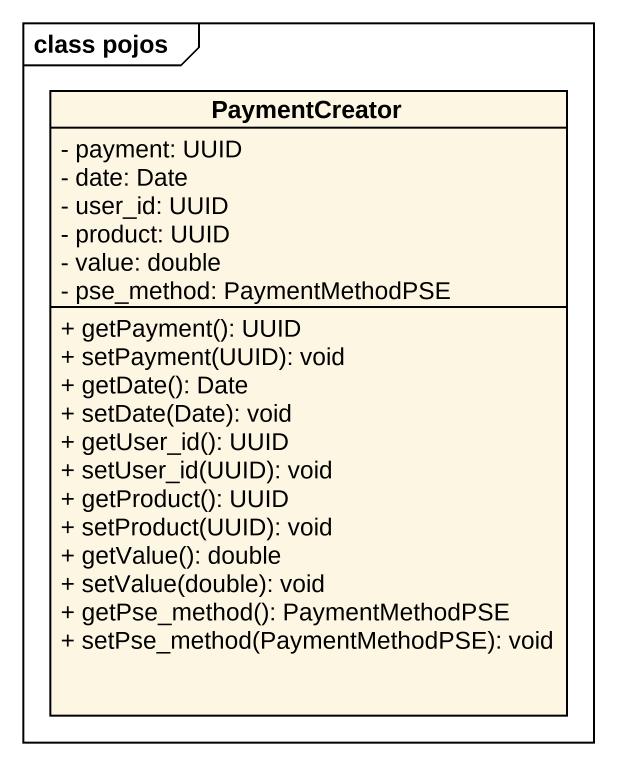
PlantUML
@startuml
mainframe class pojos
hide circle
hide empty members
skinparam classAttributeIconSize 0
class PaymentCreator {
  - payment: UUID
  - date: Date
  - user_id: UUID
  - product: UUID
  - value: double
  - pse_method: PaymentMethodPSE
  + getPayment(): UUID
  + setPayment(UUID): void
  + getDate(): Date
  + setDate(Date): void
  + getUser_id(): UUID
  + setUser_id(UUID): void
  + getProduct(): UUID
  + setProduct(UUID): void
  + getValue(): double
  + setValue(double): void
  + getPse_method(): PaymentMethodPSE
  + setPse_method(PaymentMethodPSE): void
}
@enduml
